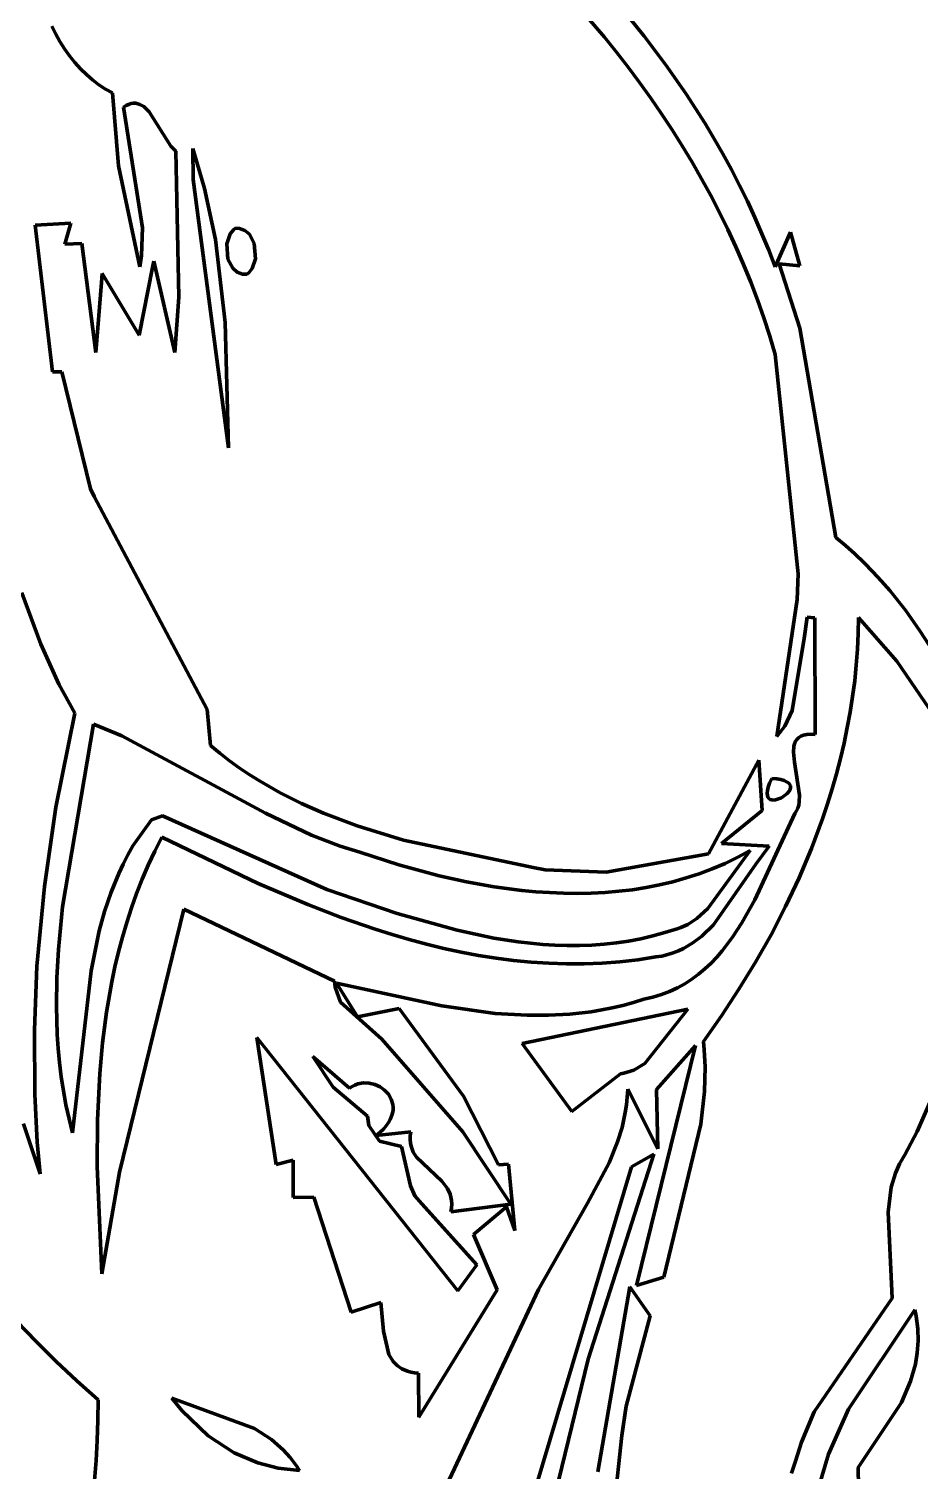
# Model space of a CAD drawing. Header units: millimetres. Extents: x 0 to 10.4, y 0 to 10.4.
# Drawn here: x 3.529 to 4.31, y 6.208 to 7.473 of the extents above; entities that cross this region are included whole.
import ezdxf

# ---------------------------------------------------------------- set-up
doc = ezdxf.new("R2010")
doc.units = ezdxf.units.MM
doc.layers.add('color#2b2b2bff', color=7, linetype='CONTINUOUS', lineweight=100)
doc.layers.add('color#fdfdfdff', color=7, linetype='CONTINUOUS', lineweight=100)

msp = doc.modelspace()

# ---------------------------------------------------------------- linework, layer by layer
at = {"layer": 'color#2b2b2bff'}
for p, q in [((4.0334, 7.4657), (4.0116, 7.4912)), ((4.0485, 7.4908), (4.0682, 7.4666)), ((3.5489, 7.4753), (3.5523, 7.4685)), ((3.5523, 7.4685), (3.556, 7.4619)), ((4.0439, 7.4527), (4.0334, 7.4657)), ((4.0682, 7.4666), (4.087, 7.4418)), ((3.556, 7.4619), (3.56, 7.4556)), ((3.56, 7.4556), (3.5644, 7.4494)), ((4.0542, 7.4394), (4.0439, 7.4527)), ((3.5644, 7.4494), (3.569, 7.4436)), ((3.569, 7.4436), (3.5739, 7.4381)), ((3.5739, 7.4381), (3.5791, 7.433)), ((4.0642, 7.426), (4.0542, 7.4394)), ((4.087, 7.4418), (4.1048, 7.4163)), ((3.5791, 7.433), (3.5845, 7.4282)), ((3.5845, 7.4282), (3.5901, 7.424)), ((4.074, 7.4124), (4.0642, 7.426)), ((3.5901, 7.424), (3.5959, 7.4201)), ((3.5959, 7.4201), (3.6019, 7.4168)), ((3.6019, 7.4168), (3.6074, 7.353)), ((4.1048, 7.4163), (4.1216, 7.3901)), ((3.6116, 7.4043), (3.614, 7.4058)), ((3.6283, 7.2985), (3.6116, 7.4043)), ((3.614, 7.4058), (3.6162, 7.4068)), ((3.6162, 7.4068), (3.6184, 7.4075)), ((3.6184, 7.4075), (3.6204, 7.4078)), ((3.6204, 7.4078), (3.6224, 7.4078)), ((3.6224, 7.4078), (3.6261, 7.4068)), ((3.6261, 7.4068), (3.6295, 7.4049)), ((3.6295, 7.4049), (3.6342, 7.4003)), ((3.6342, 7.4003), (3.6532, 7.3702)), ((4.0835, 7.3986), (4.074, 7.4124)), ((4.0927, 7.3846), (4.0835, 7.3986)), ((4.1216, 7.3901), (4.1296, 7.3767)), ((4.1016, 7.3705), (4.0927, 7.3846)), ((4.1296, 7.3767), (4.1373, 7.3633)), ((3.6532, 7.3702), (3.6576, 7.3657)), ((3.6576, 7.3657), (3.6601, 7.2378)), ((3.6724, 7.3682), (3.6827, 7.3331)), ((3.6729, 7.3408), (3.6724, 7.3682)), ((4.1102, 7.3561), (4.1016, 7.3705)), ((4.1373, 7.3633), (4.1448, 7.3496)), ((3.6074, 7.353), (3.6259, 7.2644)), ((4.1186, 7.3416), (4.1102, 7.3561)), ((4.1448, 7.3496), (4.1519, 7.3358)), ((3.7036, 7.1057), (3.6729, 7.3408)), ((4.1266, 7.3269), (4.1186, 7.3416)), ((3.6827, 7.3331), (3.6922, 7.2884)), ((4.1342, 7.3121), (4.1266, 7.3269)), ((4.1519, 7.3358), (4.1588, 7.3218)), ((4.1416, 7.2971), (4.1342, 7.3121)), ((4.1588, 7.3218), (4.1653, 7.3077)), ((3.5656, 7.3025), (3.5343, 7.301)), ((3.5343, 7.301), (3.5495, 7.1724)), ((3.5603, 7.2841), (3.5656, 7.3025)), ((4.1653, 7.3077), (4.1715, 7.2934)), ((3.6274, 7.2742), (3.6283, 7.2985)), ((3.6922, 7.2884), (3.7009, 7.2156)), ((3.7023, 7.2845), (3.7052, 7.2932)), ((3.7052, 7.2932), (3.7084, 7.2972)), ((3.7084, 7.2972), (3.7098, 7.2983)), ((3.7098, 7.2983), (3.7135, 7.2981)), ((3.7135, 7.2981), (3.7182, 7.2963)), ((3.7182, 7.2963), (3.7221, 7.2929)), ((3.7221, 7.2929), (3.7263, 7.2849)), ((4.1486, 7.2819), (4.1416, 7.2971)), ((4.1715, 7.2934), (4.1774, 7.279)), ((4.183, 7.2644), (4.1965, 7.2947)), ((4.1965, 7.2947), (4.2047, 7.2651)), ((3.5752, 7.2849), (3.5603, 7.2841)), ((3.5875, 7.1892), (3.5752, 7.2849)), ((3.6259, 7.2644), (3.6274, 7.2742)), ((3.7033, 7.2712), (3.7023, 7.2845)), ((3.7263, 7.2849), (3.7273, 7.2715)), ((4.1553, 7.2665), (4.1486, 7.2819)), ((4.1774, 7.279), (4.183, 7.2644)), ((3.6371, 7.2639), (3.6255, 7.2044)), ((3.6382, 7.2694), (3.6371, 7.2639)), ((3.6566, 7.1892), (3.6382, 7.2694)), ((3.7075, 7.2631), (3.7033, 7.2712)), ((3.7113, 7.2598), (3.7075, 7.2631)), ((3.7245, 7.2629), (3.7212, 7.2588)), ((3.7273, 7.2715), (3.7245, 7.2629)), ((4.1616, 7.251), (4.1553, 7.2665)), ((4.2047, 7.2651), (4.1865, 7.2671)), ((4.1865, 7.2671), (4.2048, 7.2106)), ((3.5924, 7.2505), (3.5875, 7.1892)), ((3.593, 7.2586), (3.5924, 7.2505)), ((3.6255, 7.2044), (3.593, 7.2586)), ((3.7161, 7.2579), (3.7113, 7.2598)), ((3.7199, 7.2578), (3.7161, 7.2579)), ((3.7212, 7.2588), (3.7199, 7.2578)), ((4.1675, 7.2353), (4.1616, 7.251)), ((3.6601, 7.2378), (3.6566, 7.1892)), ((4.1731, 7.2195), (4.1675, 7.2353)), ((3.7009, 7.2156), (3.7036, 7.1057)), ((4.1783, 7.2035), (4.1731, 7.2195)), ((4.2048, 7.2106), (4.2361, 7.0271)), ((4.1831, 7.1874), (4.1783, 7.2035)), ((4.2031, 6.995), (4.1831, 7.1874)), ((3.5495, 7.1724), (3.5577, 7.1724)), ((3.5577, 7.1724), (3.5828, 7.0697)), ((3.5828, 7.0697), (3.5861, 7.0629)), ((3.5861, 7.0629), (3.6851, 6.876)), ((4.2361, 7.0271), (4.2447, 7.0199)), ((4.2447, 7.0199), (4.253, 7.0125)), ((4.253, 7.0125), (4.261, 7.0048)), ((4.261, 7.0048), (4.2687, 6.9969)), ((4.2687, 6.9969), (4.2762, 6.9888)), ((4.2023, 6.9727), (4.2031, 6.995)), ((4.2762, 6.9888), (4.2835, 6.9805)), ((3.5391, 6.9334), (3.5225, 6.9785)), ((4.1845, 6.8523), (4.2023, 6.9727)), ((4.2835, 6.9805), (4.2972, 6.9632)), ((4.2972, 6.9632), (4.31, 6.9452)), ((4.2111, 6.957), (4.2085, 6.9384)), ((4.2178, 6.9566), (4.2111, 6.957)), ((4.2181, 6.8542), (4.2178, 6.9566)), ((4.2561, 6.9569), (4.2559, 6.9429)), ((4.2898, 6.9186), (4.2561, 6.9569)), ((4.31, 6.9452), (4.3218, 6.9266)), ((3.5551, 6.8984), (3.5391, 6.9334)), ((4.2085, 6.9384), (4.1979, 6.8751)), ((4.2559, 6.9429), (4.2552, 6.929)), ((4.2552, 6.929), (4.2542, 6.9151)), ((4.2542, 6.9151), (4.2528, 6.9013)), ((4.3225, 6.8707), (4.2898, 6.9186)), ((3.5689, 6.8729), (3.5551, 6.8984)), ((4.2528, 6.9013), (4.251, 6.8875)), ((4.251, 6.8875), (4.2488, 6.8738)), ((3.5524, 6.7904), (3.5689, 6.8729)), ((3.6851, 6.876), (3.6879, 6.8446)), ((4.1979, 6.8751), (4.1914, 6.8616)), ((4.2488, 6.8738), (4.2463, 6.8602)), ((3.5853, 6.8632), (3.5582, 6.703)), ((3.6101, 6.8529), (3.5853, 6.8632)), ((4.1914, 6.8616), (4.1845, 6.8523)), ((4.2463, 6.8602), (4.2435, 6.8467)), ((3.7363, 6.7851), (3.6101, 6.8529)), ((3.6879, 6.8446), (3.6961, 6.8377)), ((4.1991, 6.8388), (4.1994, 6.8439)), ((4.1994, 6.8439), (4.2, 6.8461)), ((4.2, 6.8461), (4.2009, 6.8482)), ((4.2009, 6.8482), (4.2021, 6.8499)), ((4.2021, 6.8499), (4.2036, 6.8514)), ((4.2036, 6.8514), (4.2056, 6.8527)), ((4.2056, 6.8527), (4.208, 6.8536)), ((4.208, 6.8536), (4.2109, 6.8541)), ((4.2109, 6.8541), (4.2142, 6.8544)), ((4.2142, 6.8544), (4.2181, 6.8542)), ((4.2435, 6.8467), (4.2403, 6.8332)), ((3.6961, 6.8377), (3.7045, 6.8312)), ((3.7045, 6.8312), (3.7131, 6.825)), ((4.1245, 6.7496), (4.1687, 6.8317)), ((4.1687, 6.8317), (4.1718, 6.7874)), ((4.2, 6.83), (4.1991, 6.8388)), ((4.2403, 6.8332), (4.2369, 6.8198)), ((3.7131, 6.825), (3.7219, 6.8191)), ((3.7219, 6.8191), (3.7308, 6.8135)), ((4.2045, 6.8009), (4.2, 6.83)), ((4.2369, 6.8198), (4.2331, 6.8065)), ((3.7308, 6.8135), (3.749, 6.803)), ((4.1763, 6.8052), (4.177, 6.8081)), ((4.177, 6.8081), (4.1782, 6.8115)), ((4.1782, 6.8115), (4.18, 6.8155)), ((4.18, 6.8155), (4.1844, 6.8152)), ((4.1844, 6.8152), (4.188, 6.8146)), ((4.188, 6.8146), (4.1909, 6.8138)), ((4.1909, 6.8138), (4.1931, 6.8128)), ((4.1931, 6.8128), (4.1947, 6.8117)), ((4.1947, 6.8117), (4.1958, 6.8104)), ((4.1962, 6.8063), (4.1956, 6.8049)), ((4.1958, 6.8104), (4.1964, 6.8091)), ((4.1965, 6.8077), (4.1962, 6.8063)), ((4.1964, 6.8091), (4.1965, 6.8077)), ((4.2331, 6.8065), (4.2289, 6.7933)), ((3.749, 6.803), (3.7678, 6.7936)), ((3.7678, 6.7936), (3.787, 6.7851)), ((4.176, 6.8027), (4.1763, 6.8052)), ((4.1762, 6.8007), (4.176, 6.8027)), ((4.1767, 6.7992), (4.1762, 6.8007)), ((4.1776, 6.798), (4.1767, 6.7992)), ((4.1788, 6.7972), (4.1776, 6.798)), ((4.1801, 6.7968), (4.1788, 6.7972)), ((4.1817, 6.7966), (4.1801, 6.7968)), ((4.1834, 6.7968), (4.1817, 6.7966)), ((4.1887, 6.7987), (4.1834, 6.7968)), ((4.1934, 6.8021), (4.1887, 6.7987)), ((4.1956, 6.8049), (4.1934, 6.8021)), ((4.2037, 6.7922), (4.2042, 6.795)), ((4.2042, 6.795), (4.2045, 6.8009)), ((4.2289, 6.7933), (4.2245, 6.7801)), ((3.5423, 6.7209), (3.5524, 6.7904)), ((3.6361, 6.7794), (3.6459, 6.7828)), ((3.6459, 6.7828), (3.7899, 6.7182)), ((3.7765, 6.7659), (3.7363, 6.7851)), ((3.787, 6.7851), (3.8166, 6.774)), ((4.1718, 6.7874), (4.136, 6.7586)), ((4.1651, 6.7092), (4.2002, 6.785)), ((4.2002, 6.785), (4.2017, 6.7872)), ((4.2017, 6.7872), (4.2029, 6.7896)), ((4.2029, 6.7896), (4.2037, 6.7922)), ((4.2245, 6.7801), (4.2148, 6.7541)), ((3.6198, 6.7565), (3.6361, 6.7794)), ((3.8166, 6.774), (3.8571, 6.7616)), ((3.6154, 6.7486), (3.6198, 6.7565)), ((3.6454, 6.7641), (3.6392, 6.752)), ((3.7298, 6.7236), (3.6454, 6.7641)), ((3.8016, 6.7563), (3.7765, 6.7659)), ((3.8188, 6.7509), (3.8016, 6.7563)), ((3.8571, 6.7616), (3.9708, 6.7374)), ((4.136, 6.7586), (4.1777, 6.7563)), ((4.1777, 6.7563), (4.1662, 6.7405)), ((3.6113, 6.7405), (3.6154, 6.7486)), ((3.6392, 6.752), (3.6334, 6.7397)), ((3.8531, 6.7399), (3.8188, 6.7509)), ((4.035, 6.7334), (4.1245, 6.7496)), ((4.124, 6.7016), (4.1611, 6.7524)), ((4.1502, 6.7465), (4.1391, 6.7412)), ((4.1611, 6.7524), (4.1502, 6.7465)), ((4.2148, 6.7541), (4.2041, 6.7285)), ((3.6008, 6.7159), (3.6075, 6.7324)), ((3.6075, 6.7324), (3.6113, 6.7405)), ((3.6334, 6.7397), (3.6281, 6.7273)), ((3.8885, 6.7303), (3.8531, 6.7399)), ((3.9124, 6.725), (3.8885, 6.7303)), ((3.9708, 6.7374), (3.9815, 6.7356)), ((3.9815, 6.7356), (4.035, 6.7334)), ((4.1165, 6.7321), (4.105, 6.7284)), ((4.1279, 6.7364), (4.1165, 6.7321)), ((4.1391, 6.7412), (4.1279, 6.7364)), ((4.1662, 6.7405), (4.129, 6.6873)), ((3.5358, 6.651), (3.5423, 6.7209)), ((3.6281, 6.7273), (3.6232, 6.7148)), ((3.7732, 6.7051), (3.7298, 6.7236)), ((3.7899, 6.7182), (3.8515, 6.6973)), ((3.9366, 6.7207), (3.9124, 6.725)), ((3.961, 6.7175), (3.9366, 6.7207)), ((3.9732, 6.7163), (3.961, 6.7175)), ((4.058, 6.7181), (4.046, 6.7167)), ((4.0699, 6.72), (4.058, 6.7181)), ((4.0817, 6.7223), (4.0699, 6.72)), ((4.0934, 6.7251), (4.0817, 6.7223)), ((4.105, 6.7284), (4.0934, 6.7251)), ((4.2041, 6.7285), (4.1922, 6.7034)), ((3.5951, 6.6991), (3.6008, 6.7159)), ((3.6232, 6.7148), (3.6187, 6.7021)), ((3.8026, 6.6937), (3.7732, 6.7051)), ((3.9853, 6.7155), (3.9732, 6.7163)), ((3.9975, 6.715), (3.9853, 6.7155)), ((4.0097, 6.7148), (3.9975, 6.715)), ((4.0218, 6.7151), (4.0097, 6.7148)), ((4.0339, 6.7157), (4.0218, 6.7151)), ((4.046, 6.7167), (4.0339, 6.7157)), ((4.1539, 6.6891), (4.1651, 6.7092)), ((3.5582, 6.703), (3.5546, 6.6657)), ((3.5904, 6.6819), (3.5951, 6.6991)), ((3.6081, 6.4704), (3.6646, 6.7009)), ((3.6187, 6.7021), (3.6145, 6.6893)), ((3.6646, 6.7009), (3.7966, 6.6378)), ((3.8323, 6.6834), (3.8026, 6.6937)), ((3.8515, 6.6973), (3.9042, 6.6825)), ((4.1064, 6.6875), (4.1145, 6.6927)), ((4.1145, 6.6927), (4.124, 6.7016)), ((4.1922, 6.7034), (4.1795, 6.6786)), ((3.5834, 6.647), (3.5904, 6.6819)), ((3.6145, 6.6893), (3.6108, 6.6765)), ((3.8472, 6.6787), (3.8323, 6.6834)), ((3.9042, 6.6825), (3.9363, 6.6757)), ((4.0758, 6.6775), (4.0864, 6.6805)), ((4.0864, 6.6805), (4.097, 6.6839)), ((4.097, 6.6839), (4.1003, 6.6849)), ((4.1003, 6.6849), (4.1064, 6.6875)), ((4.129, 6.6873), (4.1187, 6.6772)), ((4.1457, 6.6764), (4.1539, 6.6891)), ((3.6108, 6.6765), (3.6073, 6.6635)), ((3.8622, 6.6743), (3.8472, 6.6787)), ((3.8773, 6.6703), (3.8622, 6.6743)), ((3.8925, 6.6666), (3.8773, 6.6703)), ((3.9077, 6.6633), (3.8925, 6.6666)), ((3.9363, 6.6757), (3.9578, 6.6723)), ((3.9578, 6.6723), (3.9793, 6.6701)), ((3.9793, 6.6701), (3.99, 6.6694)), ((3.99, 6.6694), (4.0008, 6.6691)), ((4.0008, 6.6691), (4.0116, 6.6691)), ((4.0116, 6.6691), (4.0223, 6.6695)), ((4.0223, 6.6695), (4.0331, 6.6703)), ((4.0331, 6.6703), (4.0438, 6.6714)), ((4.0438, 6.6714), (4.0545, 6.673)), ((4.0545, 6.673), (4.0652, 6.675)), ((4.0652, 6.675), (4.0758, 6.6775)), ((4.1027, 6.6665), (4.0983, 6.6644)), ((4.111, 6.6714), (4.1027, 6.6665)), ((4.1187, 6.6772), (4.111, 6.6714)), ((4.1367, 6.6645), (4.1457, 6.6764)), ((4.1795, 6.6786), (4.1658, 6.6544)), ((3.5546, 6.6657), (3.5532, 6.6409)), ((3.6073, 6.6635), (3.6042, 6.6504)), ((3.9229, 6.6605), (3.9077, 6.6633)), ((3.9383, 6.658), (3.9229, 6.6605)), ((3.9537, 6.656), (3.9383, 6.658)), ((3.9691, 6.6545), (3.9537, 6.656)), ((3.9846, 6.6535), (3.9691, 6.6545)), ((4.0313, 6.6536), (4.0157, 6.653)), ((4.0469, 6.6548), (4.0313, 6.6536)), ((4.0626, 6.6566), (4.0469, 6.6548)), ((4.0783, 6.6591), (4.0626, 6.6566)), ((4.0837, 6.6599), (4.0783, 6.6591)), ((4.0888, 6.6611), (4.0837, 6.6599)), ((4.0936, 6.6627), (4.0888, 6.6611)), ((4.0983, 6.6644), (4.0936, 6.6627)), ((4.1214, 6.6486), (4.1268, 6.6536)), ((4.1268, 6.6536), (4.1318, 6.6589)), ((4.1318, 6.6589), (4.1367, 6.6645)), ((4.1658, 6.6544), (4.1513, 6.6307)), ((3.5335, 6.5949), (3.5358, 6.651)), ((3.5532, 6.6409), (3.5528, 6.616)), ((3.5669, 6.5048), (3.5834, 6.647)), ((3.6042, 6.6504), (3.6015, 6.6372)), ((4.0001, 6.653), (3.9846, 6.6535)), ((4.0157, 6.653), (4.0001, 6.653)), ((4.11, 6.6396), (4.1158, 6.6439)), ((4.1158, 6.6439), (4.1214, 6.6486)), ((3.6015, 6.6372), (3.5968, 6.6107)), ((3.7966, 6.6378), (3.7973, 6.6327)), ((3.7973, 6.6327), (3.802, 6.6193)), ((3.8167, 6.6067), (3.7985, 6.6362)), ((3.7985, 6.6362), (3.8908, 6.6161)), ((4.0834, 6.6261), (4.0905, 6.6289)), ((4.0905, 6.6289), (4.0973, 6.632)), ((4.0973, 6.632), (4.1038, 6.6356)), ((4.1038, 6.6356), (4.11, 6.6396)), ((4.1513, 6.6307), (4.1361, 6.6075)), ((3.5528, 6.616), (3.5536, 6.5912)), ((3.802, 6.6193), (3.8383, 6.587)), ((3.8908, 6.6161), (3.9375, 6.6096)), ((4.0402, 6.6144), (4.0495, 6.6166)), ((4.0495, 6.6166), (4.0588, 6.6191)), ((4.0588, 6.6191), (4.068, 6.6221)), ((4.068, 6.6221), (4.0759, 6.6238)), ((4.0759, 6.6238), (4.0834, 6.6261)), ((3.5968, 6.6107), (3.5933, 6.5839)), ((3.8534, 6.6139), (3.8167, 6.6067)), ((3.9099, 6.537), (3.8534, 6.6139)), ((3.9375, 6.6096), (3.9656, 6.6079)), ((4.1066, 6.6133), (3.9612, 6.5833)), ((3.9656, 6.6079), (3.9843, 6.6079)), ((3.9843, 6.6079), (4.003, 6.6089)), ((4.003, 6.6089), (4.0216, 6.611)), ((4.0216, 6.611), (4.031, 6.6126)), ((4.031, 6.6126), (4.0402, 6.6144)), ((4.0688, 6.5657), (4.1066, 6.6133)), ((4.1361, 6.6075), (4.1201, 6.5849)), ((3.5339, 6.5388), (3.5335, 6.5949)), ((3.5536, 6.5912), (3.5544, 6.5788)), ((3.5544, 6.5788), (3.5556, 6.5664)), ((3.5933, 6.5839), (3.5909, 6.5569)), ((3.9047, 6.3664), (3.7285, 6.5885)), ((3.7285, 6.5885), (3.7455, 6.4771)), ((3.8383, 6.587), (3.9091, 6.5056)), ((3.9612, 6.5833), (4.0047, 6.5235)), ((4.0616, 6.3709), (4.1132, 6.5813)), ((4.1132, 6.5813), (4.0789, 6.5429)), ((4.1201, 6.5849), (4.1209, 6.5775)), ((3.5556, 6.5664), (3.5571, 6.5541)), ((3.8097, 6.5439), (3.7776, 6.5717)), ((3.7776, 6.5717), (3.7955, 6.5448)), ((4.059, 6.5599), (4.0688, 6.5657)), ((4.1209, 6.5775), (4.1217, 6.5628)), ((3.5571, 6.5541), (3.559, 6.5417)), ((3.5909, 6.5569), (3.5889, 6.5162)), ((4.0047, 6.5235), (4.0473, 6.5565)), ((4.0473, 6.5565), (4.0504, 6.5571)), ((4.0504, 6.5571), (4.059, 6.5599)), ((4.1217, 6.5628), (4.1212, 6.541)), ((3.559, 6.5417), (3.5612, 6.5294)), ((3.7955, 6.5448), (3.8256, 6.5195)), ((3.8121, 6.5455), (3.8097, 6.5439)), ((3.8145, 6.5467), (3.8121, 6.5455)), ((3.817, 6.5477), (3.8145, 6.5467)), ((3.8221, 6.5486), (3.817, 6.5477)), ((3.8272, 6.5485), (3.8221, 6.5486)), ((3.8321, 6.5473), (3.8272, 6.5485)), ((3.8366, 6.5452), (3.8321, 6.5473)), ((3.8406, 6.5423), (3.8366, 6.5452)), ((3.8439, 6.5387), (3.8406, 6.5423)), ((4.0538, 6.5431), (4.0534, 6.5362)), ((4.0803, 6.4907), (4.0538, 6.5431)), ((4.0789, 6.5429), (4.0803, 6.4907)), ((4.1212, 6.541), (4.118, 6.5123)), ((3.5361, 6.4968), (3.5339, 6.5388)), ((3.5612, 6.5294), (3.5639, 6.5171)), ((3.8464, 6.5345), (3.8439, 6.5387)), ((3.8478, 6.5298), (3.8464, 6.5345)), ((3.8481, 6.5273), (3.8478, 6.5298)), ((3.848, 6.5247), (3.8481, 6.5273)), ((3.9405, 6.4768), (3.9099, 6.537)), ((4.0527, 6.5294), (4.0516, 6.5227)), ((4.0534, 6.5362), (4.0527, 6.5294)), ((4.3075, 6.5059), (4.3197, 6.534)), ((3.5639, 6.5171), (3.5669, 6.5048)), ((3.5889, 6.5162), (3.5887, 6.4754)), ((3.8256, 6.5195), (3.8267, 6.5113)), ((3.8441, 6.5138), (3.8456, 6.5166)), ((3.8456, 6.5166), (3.8468, 6.5194)), ((3.8468, 6.5194), (3.8476, 6.5221)), ((3.8476, 6.5221), (3.848, 6.5247)), ((4.0516, 6.5227), (4.0488, 6.5096)), ((3.5239, 6.5126), (3.5385, 6.4688)), ((3.8267, 6.5113), (3.8361, 6.4976)), ((3.8636, 6.5056), (3.8332, 6.5026)), ((3.8332, 6.5026), (3.8366, 6.5054)), ((3.8366, 6.5054), (3.8396, 6.5082)), ((3.8396, 6.5082), (3.842, 6.511)), ((3.842, 6.511), (3.8441, 6.5138)), ((3.863, 6.4989), (3.8631, 6.5021)), ((3.8631, 6.5021), (3.8636, 6.5056)), ((3.9091, 6.5056), (3.9512, 6.4422)), ((4.0488, 6.5096), (4.0449, 6.4969)), ((4.118, 6.5123), (4.0854, 6.3782)), ((4.2967, 6.4856), (4.3075, 6.5059)), ((3.5385, 6.4688), (3.5361, 6.4968)), ((3.8361, 6.4976), (3.8554, 6.4928)), ((3.8554, 6.4928), (3.8634, 6.4584)), ((3.8633, 6.4959), (3.863, 6.4989)), ((3.8638, 6.4931), (3.8633, 6.4959)), ((3.8657, 6.488), (3.8638, 6.4931)), ((4.0449, 6.4969), (4.0375, 6.4785)), ((3.7455, 6.4771), (3.7603, 6.481)), ((3.7603, 6.481), (3.7604, 6.4482)), ((3.8685, 6.4835), (3.8657, 6.488)), ((3.8907, 6.4625), (3.8685, 6.4835)), ((3.9493, 6.4775), (3.9405, 6.4768)), ((3.9547, 6.4192), (3.9493, 6.4775)), ((4.0375, 6.4785), (4.0186, 6.4432)), ((4.0766, 6.4861), (4.0191, 6.3062)), ((4.057, 6.4751), (4.0766, 6.4861)), ((4.2887, 6.4696), (4.2922, 6.4777)), ((4.2922, 6.4777), (4.2967, 6.4856)), ((3.5887, 6.4754), (3.5928, 6.3813)), ((3.5928, 6.3813), (3.6081, 6.4704)), ((3.9722, 6.1912), (4.057, 6.4751)), ((4.2849, 6.4571), (4.2887, 6.4696)), ((3.8634, 6.4584), (3.8671, 6.4496)), ((3.8957, 6.4561), (3.8907, 6.4625)), ((3.898, 6.4511), (3.8957, 6.4561)), ((4.2822, 6.4354), (4.2849, 6.4571)), ((3.7604, 6.4482), (3.7785, 6.4483)), ((3.7785, 6.4483), (3.8114, 6.3476)), ((3.8671, 6.4496), (3.8732, 6.4426)), ((3.8732, 6.4426), (3.9216, 6.389)), ((3.8988, 6.4484), (3.898, 6.4511)), ((3.8993, 6.4455), (3.8988, 6.4484)), ((3.9512, 6.4422), (3.8988, 6.4355)), ((3.8988, 6.4355), (3.8993, 6.4391)), ((3.8995, 6.4424), (3.8993, 6.4455)), ((3.8993, 6.4391), (3.8995, 6.4424)), ((3.9187, 6.4156), (3.9475, 6.4399)), ((3.9475, 6.4399), (3.9547, 6.4192)), ((4.0186, 6.4432), (3.9756, 6.3673)), ((4.2856, 6.3599), (4.2822, 6.4354)), ((3.9393, 6.3672), (3.9187, 6.4156)), ((3.9216, 6.389), (3.9047, 6.3664)), ((4.0854, 6.3782), (4.0616, 6.3709)), ((3.8707, 6.2554), (3.9393, 6.3672)), ((3.9756, 6.3673), (3.8847, 6.1739)), ((4.0276, 6.2076), (4.0557, 6.3698)), ((4.0557, 6.3698), (4.0734, 6.3444)), ((3.8114, 6.3476), (3.8372, 6.3559)), ((3.8372, 6.3559), (3.8397, 6.331)), ((4.2173, 6.2601), (4.2856, 6.3599)), ((3.5351, 6.3218), (3.5179, 6.3398)), ((4.0734, 6.3444), (4.0523, 6.2652)), ((4.3055, 6.3496), (4.2473, 6.2624)), ((4.3067, 6.344), (4.3055, 6.3496)), ((4.3081, 6.333), (4.3067, 6.344)), ((3.8397, 6.331), (3.8444, 6.3104)), ((4.3084, 6.3224), (4.3081, 6.333)), ((3.5527, 6.3043), (3.5351, 6.3218)), ((4.306, 6.3019), (4.3077, 6.312)), ((4.3077, 6.312), (4.3084, 6.3224)), ((3.5708, 6.2872), (3.5527, 6.3043)), ((3.8444, 6.3104), (3.8481, 6.3042)), ((3.8481, 6.3042), (3.8515, 6.3007)), ((3.8515, 6.3007), (3.8556, 6.2979)), ((4.0191, 6.3062), (3.9709, 6.1098)), ((4.3018, 6.2871), (4.306, 6.3019)), ((3.5894, 6.2706), (3.5708, 6.2872)), ((3.8556, 6.2979), (3.8607, 6.2958)), ((3.8607, 6.2958), (3.8636, 6.295)), ((3.8636, 6.295), (3.8668, 6.2945)), ((3.8668, 6.2945), (3.8702, 6.2942)), ((3.8702, 6.2942), (3.8707, 6.2554)), ((4.2937, 6.2682), (4.3018, 6.2871)), ((3.5892, 6.2528), (3.5894, 6.2706)), ((3.654, 6.2722), (3.6627, 6.2613)), ((3.7265, 6.2455), (3.654, 6.2722)), ((4.0523, 6.2652), (4.0486, 6.2394)), ((4.2473, 6.2624), (4.2298, 6.2231)), ((4.2559, 6.2113), (4.2937, 6.2682)), ((3.5886, 6.2351), (3.5892, 6.2528)), ((3.6627, 6.2613), (3.6859, 6.2391)), ((4.206, 6.2336), (4.2173, 6.2601)), ((3.6859, 6.2391), (3.7086, 6.2243)), ((3.7414, 6.2358), (3.7265, 6.2455)), ((4.0486, 6.2394), (4.0403, 6.1616)), ((3.5876, 6.2175), (3.5886, 6.2351)), ((3.7086, 6.2243), (3.7294, 6.2154)), ((3.7516, 6.2269), (3.7414, 6.2358)), ((3.7577, 6.2202), (3.7516, 6.2269)), ((4.201, 6.2168), (4.206, 6.2336)), ((3.5863, 6.1999), (3.5876, 6.2175)), ((3.7294, 6.2154), (3.7472, 6.2108)), ((3.7634, 6.2127), (3.7577, 6.2202)), ((3.7659, 6.2086), (3.7634, 6.2127)), ((4.1975, 6.2063), (4.201, 6.2168)), ((4.2298, 6.2231), (4.221, 6.1934)), ((4.2581, 6.0907), (4.2559, 6.2113)), ((3.7472, 6.2108), (3.7659, 6.2086))]:
    msp.add_line(p, q, dxfattribs=at)
at = {"layer": 'color#fdfdfdff'}
for p, q in [((4.0116, 7.4912), (4.0334, 7.4657)), ((4.0682, 7.4666), (4.0485, 7.4908)), ((3.5523, 7.4685), (3.5489, 7.4753)), ((3.556, 7.4619), (3.5523, 7.4685)), ((4.0334, 7.4657), (4.0439, 7.4527)), ((4.087, 7.4418), (4.0682, 7.4666)), ((3.56, 7.4556), (3.556, 7.4619)), ((3.5644, 7.4494), (3.56, 7.4556)), ((4.0439, 7.4527), (4.0542, 7.4394)), ((3.569, 7.4436), (3.5644, 7.4494)), ((3.5739, 7.4381), (3.569, 7.4436)), ((3.5791, 7.433), (3.5739, 7.4381)), ((4.0542, 7.4394), (4.0642, 7.426)), ((4.1048, 7.4163), (4.087, 7.4418)), ((3.5845, 7.4282), (3.5791, 7.433)), ((3.5901, 7.424), (3.5845, 7.4282)), ((4.0642, 7.426), (4.074, 7.4124)), ((3.5959, 7.4201), (3.5901, 7.424)), ((3.6019, 7.4168), (3.5959, 7.4201)), ((3.6074, 7.353), (3.6019, 7.4168)), ((4.1216, 7.3901), (4.1048, 7.4163)), ((3.614, 7.4058), (3.6116, 7.4043)), ((3.6116, 7.4043), (3.6283, 7.2985)), ((3.6162, 7.4068), (3.614, 7.4058)), ((3.6184, 7.4075), (3.6162, 7.4068)), ((3.6204, 7.4078), (3.6184, 7.4075)), ((3.6224, 7.4078), (3.6204, 7.4078)), ((3.6261, 7.4068), (3.6224, 7.4078)), ((3.6295, 7.4049), (3.6261, 7.4068)), ((3.6342, 7.4003), (3.6295, 7.4049)), ((3.6532, 7.3702), (3.6342, 7.4003)), ((4.074, 7.4124), (4.0835, 7.3986)), ((4.0835, 7.3986), (4.0927, 7.3846)), ((4.1296, 7.3767), (4.1216, 7.3901)), ((4.0927, 7.3846), (4.1016, 7.3705)), ((4.1373, 7.3633), (4.1296, 7.3767)), ((3.6576, 7.3657), (3.6532, 7.3702)), ((3.6601, 7.2378), (3.6576, 7.3657)), ((3.6724, 7.3682), (3.6729, 7.3408)), ((3.6827, 7.3331), (3.6724, 7.3682)), ((4.1016, 7.3705), (4.1102, 7.3561)), ((4.1448, 7.3496), (4.1373, 7.3633)), ((3.6259, 7.2644), (3.6074, 7.353)), ((4.1102, 7.3561), (4.1186, 7.3416)), ((4.1519, 7.3358), (4.1448, 7.3496)), ((3.6729, 7.3408), (3.7036, 7.1057)), ((4.1186, 7.3416), (4.1266, 7.3269)), ((3.6922, 7.2884), (3.6827, 7.3331)), ((4.1266, 7.3269), (4.1342, 7.3121)), ((4.1588, 7.3218), (4.1519, 7.3358)), ((4.1342, 7.3121), (4.1416, 7.2971)), ((4.1653, 7.3077), (4.1588, 7.3218)), ((3.5343, 7.301), (3.5656, 7.3025)), ((3.5495, 7.1724), (3.5343, 7.301)), ((3.5656, 7.3025), (3.5603, 7.2841)), ((4.1715, 7.2934), (4.1653, 7.3077)), ((3.6283, 7.2985), (3.6274, 7.2742)), ((3.7009, 7.2156), (3.6922, 7.2884)), ((3.7052, 7.2932), (3.7023, 7.2845)), ((3.7084, 7.2972), (3.7052, 7.2932)), ((3.7098, 7.2983), (3.7084, 7.2972)), ((3.7135, 7.2981), (3.7098, 7.2983)), ((3.7182, 7.2963), (3.7135, 7.2981)), ((3.7221, 7.2929), (3.7182, 7.2963)), ((3.7263, 7.2849), (3.7221, 7.2929)), ((4.1416, 7.2971), (4.1486, 7.2819)), ((4.1774, 7.279), (4.1715, 7.2934)), ((4.1965, 7.2947), (4.183, 7.2644)), ((4.2047, 7.2651), (4.1965, 7.2947)), ((3.5603, 7.2841), (3.5752, 7.2849)), ((3.5752, 7.2849), (3.5875, 7.1892)), ((3.6274, 7.2742), (3.6259, 7.2644)), ((3.7023, 7.2845), (3.7033, 7.2712)), ((3.7273, 7.2715), (3.7263, 7.2849)), ((4.1486, 7.2819), (4.1553, 7.2665)), ((4.183, 7.2644), (4.1774, 7.279)), ((3.6255, 7.2044), (3.6371, 7.2639)), ((3.6371, 7.2639), (3.6382, 7.2694)), ((3.6382, 7.2694), (3.6566, 7.1892)), ((3.7033, 7.2712), (3.7075, 7.2631)), ((3.7075, 7.2631), (3.7113, 7.2598)), ((3.7212, 7.2588), (3.7245, 7.2629)), ((3.7245, 7.2629), (3.7273, 7.2715)), ((4.1553, 7.2665), (4.1616, 7.251)), ((4.2048, 7.2106), (4.1865, 7.2671)), ((4.1865, 7.2671), (4.2047, 7.2651)), ((3.5875, 7.1892), (3.5924, 7.2505)), ((3.5924, 7.2505), (3.593, 7.2586)), ((3.593, 7.2586), (3.6255, 7.2044)), ((3.7113, 7.2598), (3.7161, 7.2579)), ((3.7161, 7.2579), (3.7199, 7.2578)), ((3.7199, 7.2578), (3.7212, 7.2588)), ((4.1616, 7.251), (4.1675, 7.2353)), ((3.6566, 7.1892), (3.6601, 7.2378)), ((4.1675, 7.2353), (4.1731, 7.2195)), ((3.7036, 7.1057), (3.7009, 7.2156)), ((4.1731, 7.2195), (4.1783, 7.2035)), ((4.2361, 7.0271), (4.2048, 7.2106)), ((4.1783, 7.2035), (4.1831, 7.1874)), ((4.1831, 7.1874), (4.2031, 6.995)), ((3.5577, 7.1724), (3.5495, 7.1724)), ((3.5828, 7.0697), (3.5577, 7.1724)), ((3.5861, 7.0629), (3.5828, 7.0697)), ((3.6851, 6.876), (3.5861, 7.0629)), ((4.2447, 7.0199), (4.2361, 7.0271)), ((4.253, 7.0125), (4.2447, 7.0199)), ((4.261, 7.0048), (4.253, 7.0125)), ((4.2687, 6.9969), (4.261, 7.0048)), ((4.2762, 6.9888), (4.2687, 6.9969)), ((4.2031, 6.995), (4.2023, 6.9727)), ((4.2835, 6.9805), (4.2762, 6.9888)), ((3.5225, 6.9785), (3.5391, 6.9334)), ((4.2023, 6.9727), (4.1845, 6.8523)), ((4.2972, 6.9632), (4.2835, 6.9805)), ((4.31, 6.9452), (4.2972, 6.9632)), ((4.2085, 6.9384), (4.2111, 6.957)), ((4.2111, 6.957), (4.2178, 6.9566)), ((4.2178, 6.9566), (4.2181, 6.8542)), ((4.2559, 6.9429), (4.2561, 6.9569)), ((4.2561, 6.9569), (4.2898, 6.9186)), ((4.3218, 6.9266), (4.31, 6.9452)), ((3.5391, 6.9334), (3.5551, 6.8984)), ((4.1979, 6.8751), (4.2085, 6.9384)), ((4.2552, 6.929), (4.2559, 6.9429)), ((4.2542, 6.9151), (4.2552, 6.929)), ((4.2528, 6.9013), (4.2542, 6.9151)), ((4.2898, 6.9186), (4.3225, 6.8707)), ((3.5551, 6.8984), (3.5689, 6.8729)), ((4.251, 6.8875), (4.2528, 6.9013)), ((4.2488, 6.8738), (4.251, 6.8875)), ((3.5689, 6.8729), (3.5524, 6.7904)), ((3.6879, 6.8446), (3.6851, 6.876)), ((4.1914, 6.8616), (4.1979, 6.8751)), ((4.2463, 6.8602), (4.2488, 6.8738)), ((3.5582, 6.703), (3.5853, 6.8632)), ((3.5853, 6.8632), (3.6101, 6.8529)), ((4.1845, 6.8523), (4.1914, 6.8616)), ((4.2435, 6.8467), (4.2463, 6.8602)), ((3.6101, 6.8529), (3.7363, 6.7851)), ((3.6961, 6.8377), (3.6879, 6.8446)), ((4.1994, 6.8439), (4.1991, 6.8388)), ((4.2, 6.8461), (4.1994, 6.8439)), ((4.2009, 6.8482), (4.2, 6.8461)), ((4.2021, 6.8499), (4.2009, 6.8482)), ((4.2036, 6.8514), (4.2021, 6.8499)), ((4.2056, 6.8527), (4.2036, 6.8514)), ((4.208, 6.8536), (4.2056, 6.8527)), ((4.2109, 6.8541), (4.208, 6.8536)), ((4.2142, 6.8544), (4.2109, 6.8541)), ((4.2181, 6.8542), (4.2142, 6.8544)), ((4.2403, 6.8332), (4.2435, 6.8467)), ((3.7045, 6.8312), (3.6961, 6.8377)), ((3.7131, 6.825), (3.7045, 6.8312)), ((4.1687, 6.8317), (4.1245, 6.7496)), ((4.1718, 6.7874), (4.1687, 6.8317)), ((4.1991, 6.8388), (4.2, 6.83)), ((4.2369, 6.8198), (4.2403, 6.8332)), ((3.7219, 6.8191), (3.7131, 6.825)), ((3.7308, 6.8135), (3.7219, 6.8191)), ((4.2, 6.83), (4.2045, 6.8009)), ((4.2331, 6.8065), (4.2369, 6.8198)), ((3.749, 6.803), (3.7308, 6.8135)), ((4.177, 6.8081), (4.1763, 6.8052)), ((4.1782, 6.8115), (4.177, 6.8081)), ((4.18, 6.8155), (4.1782, 6.8115)), ((4.1844, 6.8152), (4.18, 6.8155)), ((4.188, 6.8146), (4.1844, 6.8152)), ((4.1909, 6.8138), (4.188, 6.8146)), ((4.1931, 6.8128), (4.1909, 6.8138)), ((4.1947, 6.8117), (4.1931, 6.8128)), ((4.1958, 6.8104), (4.1947, 6.8117)), ((4.1956, 6.8049), (4.1962, 6.8063)), ((4.1964, 6.8091), (4.1958, 6.8104)), ((4.1962, 6.8063), (4.1965, 6.8077)), ((4.1965, 6.8077), (4.1964, 6.8091)), ((4.2289, 6.7933), (4.2331, 6.8065)), ((3.7678, 6.7936), (3.749, 6.803)), ((3.787, 6.7851), (3.7678, 6.7936)), ((4.1763, 6.8052), (4.176, 6.8027)), ((4.176, 6.8027), (4.1762, 6.8007)), ((4.1762, 6.8007), (4.1767, 6.7992)), ((4.1767, 6.7992), (4.1776, 6.798)), ((4.1776, 6.798), (4.1788, 6.7972)), ((4.1788, 6.7972), (4.1801, 6.7968)), ((4.1801, 6.7968), (4.1817, 6.7966)), ((4.1817, 6.7966), (4.1834, 6.7968)), ((4.1834, 6.7968), (4.1887, 6.7987)), ((4.1887, 6.7987), (4.1934, 6.8021)), ((4.1934, 6.8021), (4.1956, 6.8049)), ((4.2042, 6.795), (4.2037, 6.7922)), ((4.2045, 6.8009), (4.2042, 6.795)), ((4.2245, 6.7801), (4.2289, 6.7933)), ((3.5524, 6.7904), (3.5423, 6.7209)), ((3.6459, 6.7828), (3.6361, 6.7794)), ((3.7899, 6.7182), (3.6459, 6.7828)), ((3.7363, 6.7851), (3.7765, 6.7659)), ((3.8166, 6.774), (3.787, 6.7851)), ((4.136, 6.7586), (4.1718, 6.7874)), ((4.2002, 6.785), (4.1651, 6.7092)), ((4.2017, 6.7872), (4.2002, 6.785)), ((4.2029, 6.7896), (4.2017, 6.7872)), ((4.2037, 6.7922), (4.2029, 6.7896)), ((4.2148, 6.7541), (4.2245, 6.7801)), ((3.6361, 6.7794), (3.6198, 6.7565)), ((3.8571, 6.7616), (3.8166, 6.774)), ((3.6198, 6.7565), (3.6154, 6.7486)), ((3.6392, 6.752), (3.6454, 6.7641)), ((3.6454, 6.7641), (3.7298, 6.7236)), ((3.7765, 6.7659), (3.8016, 6.7563)), ((3.8016, 6.7563), (3.8188, 6.7509)), ((3.9708, 6.7374), (3.8571, 6.7616)), ((4.1777, 6.7563), (4.136, 6.7586)), ((4.1662, 6.7405), (4.1777, 6.7563)), ((3.6154, 6.7486), (3.6113, 6.7405)), ((3.6334, 6.7397), (3.6392, 6.752)), ((3.8188, 6.7509), (3.8531, 6.7399)), ((4.1245, 6.7496), (4.035, 6.7334)), ((4.1611, 6.7524), (4.124, 6.7016)), ((4.1391, 6.7412), (4.1502, 6.7465)), ((4.1502, 6.7465), (4.1611, 6.7524)), ((4.2041, 6.7285), (4.2148, 6.7541)), ((3.6075, 6.7324), (3.6008, 6.7159)), ((3.6113, 6.7405), (3.6075, 6.7324)), ((3.6281, 6.7273), (3.6334, 6.7397)), ((3.8531, 6.7399), (3.8885, 6.7303)), ((3.8885, 6.7303), (3.9124, 6.725)), ((3.9815, 6.7356), (3.9708, 6.7374)), ((4.035, 6.7334), (3.9815, 6.7356)), ((4.105, 6.7284), (4.1165, 6.7321)), ((4.1165, 6.7321), (4.1279, 6.7364)), ((4.1279, 6.7364), (4.1391, 6.7412)), ((4.129, 6.6873), (4.1662, 6.7405)), ((3.5423, 6.7209), (3.5358, 6.651)), ((3.6232, 6.7148), (3.6281, 6.7273)), ((3.7298, 6.7236), (3.7732, 6.7051)), ((3.8515, 6.6973), (3.7899, 6.7182)), ((3.9124, 6.725), (3.9366, 6.7207)), ((3.9366, 6.7207), (3.961, 6.7175)), ((3.961, 6.7175), (3.9732, 6.7163)), ((4.046, 6.7167), (4.058, 6.7181)), ((4.058, 6.7181), (4.0699, 6.72)), ((4.0699, 6.72), (4.0817, 6.7223)), ((4.0817, 6.7223), (4.0934, 6.7251)), ((4.0934, 6.7251), (4.105, 6.7284)), ((4.1922, 6.7034), (4.2041, 6.7285)), ((3.6008, 6.7159), (3.5951, 6.6991)), ((3.6187, 6.7021), (3.6232, 6.7148)), ((3.7732, 6.7051), (3.8026, 6.6937)), ((3.9732, 6.7163), (3.9853, 6.7155)), ((3.9853, 6.7155), (3.9975, 6.715)), ((3.9975, 6.715), (4.0097, 6.7148)), ((4.0097, 6.7148), (4.0218, 6.7151)), ((4.0218, 6.7151), (4.0339, 6.7157)), ((4.0339, 6.7157), (4.046, 6.7167)), ((4.1651, 6.7092), (4.1539, 6.6891)), ((3.5546, 6.6657), (3.5582, 6.703)), ((3.5951, 6.6991), (3.5904, 6.6819)), ((3.6646, 6.7009), (3.6081, 6.4704)), ((3.6145, 6.6893), (3.6187, 6.7021)), ((3.7966, 6.6378), (3.6646, 6.7009)), ((3.8026, 6.6937), (3.8323, 6.6834)), ((3.9042, 6.6825), (3.8515, 6.6973)), ((4.1145, 6.6927), (4.1064, 6.6875)), ((4.124, 6.7016), (4.1145, 6.6927)), ((4.1795, 6.6786), (4.1922, 6.7034)), ((3.5904, 6.6819), (3.5834, 6.647)), ((3.6108, 6.6765), (3.6145, 6.6893)), ((3.8323, 6.6834), (3.8472, 6.6787)), ((3.9363, 6.6757), (3.9042, 6.6825)), ((4.0864, 6.6805), (4.0758, 6.6775)), ((4.097, 6.6839), (4.0864, 6.6805)), ((4.1003, 6.6849), (4.097, 6.6839)), ((4.1064, 6.6875), (4.1003, 6.6849)), ((4.1187, 6.6772), (4.129, 6.6873)), ((4.1539, 6.6891), (4.1457, 6.6764)), ((3.6073, 6.6635), (3.6108, 6.6765)), ((3.8472, 6.6787), (3.8622, 6.6743)), ((3.8622, 6.6743), (3.8773, 6.6703)), ((3.8773, 6.6703), (3.8925, 6.6666)), ((3.8925, 6.6666), (3.9077, 6.6633)), ((3.9578, 6.6723), (3.9363, 6.6757)), ((3.9793, 6.6701), (3.9578, 6.6723)), ((3.99, 6.6694), (3.9793, 6.6701)), ((4.0008, 6.6691), (3.99, 6.6694)), ((4.0116, 6.6691), (4.0008, 6.6691)), ((4.0223, 6.6695), (4.0116, 6.6691)), ((4.0331, 6.6703), (4.0223, 6.6695)), ((4.0438, 6.6714), (4.0331, 6.6703)), ((4.0545, 6.673), (4.0438, 6.6714)), ((4.0652, 6.675), (4.0545, 6.673)), ((4.0758, 6.6775), (4.0652, 6.675)), ((4.0983, 6.6644), (4.1027, 6.6665)), ((4.1027, 6.6665), (4.111, 6.6714)), ((4.111, 6.6714), (4.1187, 6.6772)), ((4.1457, 6.6764), (4.1367, 6.6645)), ((4.1658, 6.6544), (4.1795, 6.6786)), ((3.5532, 6.6409), (3.5546, 6.6657)), ((3.6042, 6.6504), (3.6073, 6.6635)), ((3.9077, 6.6633), (3.9229, 6.6605)), ((3.9229, 6.6605), (3.9383, 6.658)), ((3.9383, 6.658), (3.9537, 6.656)), ((3.9537, 6.656), (3.9691, 6.6545)), ((3.9691, 6.6545), (3.9846, 6.6535)), ((4.0157, 6.653), (4.0313, 6.6536)), ((4.0313, 6.6536), (4.0469, 6.6548)), ((4.0469, 6.6548), (4.0626, 6.6566)), ((4.0626, 6.6566), (4.0783, 6.6591)), ((4.0783, 6.6591), (4.0837, 6.6599)), ((4.0837, 6.6599), (4.0888, 6.6611)), ((4.0888, 6.6611), (4.0936, 6.6627)), ((4.0936, 6.6627), (4.0983, 6.6644)), ((4.1268, 6.6536), (4.1214, 6.6486)), ((4.1318, 6.6589), (4.1268, 6.6536)), ((4.1367, 6.6645), (4.1318, 6.6589)), ((4.1513, 6.6307), (4.1658, 6.6544)), ((3.5358, 6.651), (3.5335, 6.5949)), ((3.5528, 6.616), (3.5532, 6.6409)), ((3.5834, 6.647), (3.5669, 6.5048)), ((3.6015, 6.6372), (3.6042, 6.6504)), ((3.9846, 6.6535), (4.0001, 6.653)), ((4.0001, 6.653), (4.0157, 6.653)), ((4.1158, 6.6439), (4.11, 6.6396)), ((4.1214, 6.6486), (4.1158, 6.6439)), ((3.5968, 6.6107), (3.6015, 6.6372)), ((3.7973, 6.6327), (3.7966, 6.6378)), ((3.802, 6.6193), (3.7973, 6.6327)), ((3.8908, 6.6161), (3.7985, 6.6362)), ((3.7985, 6.6362), (3.8167, 6.6067)), ((4.0905, 6.6289), (4.0834, 6.6261)), ((4.0973, 6.632), (4.0905, 6.6289)), ((4.1038, 6.6356), (4.0973, 6.632)), ((4.11, 6.6396), (4.1038, 6.6356)), ((4.1361, 6.6075), (4.1513, 6.6307)), ((3.5536, 6.5912), (3.5528, 6.616)), ((3.8383, 6.587), (3.802, 6.6193)), ((3.9375, 6.6096), (3.8908, 6.6161)), ((4.0495, 6.6166), (4.0402, 6.6144)), ((4.0588, 6.6191), (4.0495, 6.6166)), ((4.068, 6.6221), (4.0588, 6.6191)), ((4.0759, 6.6238), (4.068, 6.6221)), ((4.0834, 6.6261), (4.0759, 6.6238)), ((3.5933, 6.5839), (3.5968, 6.6107)), ((3.8167, 6.6067), (3.8534, 6.6139)), ((3.8534, 6.6139), (3.9099, 6.537)), ((3.9656, 6.6079), (3.9375, 6.6096)), ((3.9612, 6.5833), (4.1066, 6.6133)), ((3.9843, 6.6079), (3.9656, 6.6079)), ((4.003, 6.6089), (3.9843, 6.6079)), ((4.0216, 6.611), (4.003, 6.6089)), ((4.031, 6.6126), (4.0216, 6.611)), ((4.0402, 6.6144), (4.031, 6.6126)), ((4.1066, 6.6133), (4.0688, 6.5657)), ((4.1201, 6.5849), (4.1361, 6.6075)), ((3.5335, 6.5949), (3.5339, 6.5388)), ((3.5544, 6.5788), (3.5536, 6.5912)), ((3.5556, 6.5664), (3.5544, 6.5788)), ((3.5909, 6.5569), (3.5933, 6.5839)), ((3.7455, 6.4771), (3.7285, 6.5885)), ((3.7285, 6.5885), (3.9047, 6.3664)), ((3.9091, 6.5056), (3.8383, 6.587)), ((4.0047, 6.5235), (3.9612, 6.5833)), ((4.1132, 6.5813), (4.0616, 6.3709)), ((4.0789, 6.5429), (4.1132, 6.5813)), ((4.1209, 6.5775), (4.1201, 6.5849)), ((3.5571, 6.5541), (3.5556, 6.5664)), ((3.7955, 6.5448), (3.7776, 6.5717)), ((3.7776, 6.5717), (3.8097, 6.5439)), ((4.0688, 6.5657), (4.059, 6.5599)), ((4.1217, 6.5628), (4.1209, 6.5775)), ((3.559, 6.5417), (3.5571, 6.5541)), ((3.5889, 6.5162), (3.5909, 6.5569)), ((4.0473, 6.5565), (4.0047, 6.5235)), ((4.0504, 6.5571), (4.0473, 6.5565)), ((4.059, 6.5599), (4.0504, 6.5571)), ((4.1212, 6.541), (4.1217, 6.5628)), ((3.5612, 6.5294), (3.559, 6.5417)), ((3.8256, 6.5195), (3.7955, 6.5448)), ((3.8097, 6.5439), (3.8121, 6.5455)), ((3.8121, 6.5455), (3.8145, 6.5467)), ((3.8145, 6.5467), (3.817, 6.5477)), ((3.817, 6.5477), (3.8221, 6.5486)), ((3.8221, 6.5486), (3.8272, 6.5485)), ((3.8272, 6.5485), (3.8321, 6.5473)), ((3.8321, 6.5473), (3.8366, 6.5452)), ((3.8366, 6.5452), (3.8406, 6.5423)), ((3.8406, 6.5423), (3.8439, 6.5387)), ((4.0534, 6.5362), (4.0538, 6.5431)), ((4.0538, 6.5431), (4.0803, 6.4907)), ((4.0803, 6.4907), (4.0789, 6.5429)), ((4.118, 6.5123), (4.1212, 6.541)), ((3.5339, 6.5388), (3.5361, 6.4968)), ((3.5639, 6.5171), (3.5612, 6.5294)), ((3.8439, 6.5387), (3.8464, 6.5345)), ((3.8464, 6.5345), (3.8478, 6.5298)), ((3.8478, 6.5298), (3.8481, 6.5273)), ((3.8481, 6.5273), (3.848, 6.5247)), ((3.9099, 6.537), (3.9405, 6.4768)), ((4.0516, 6.5227), (4.0527, 6.5294)), ((4.0527, 6.5294), (4.0534, 6.5362)), ((4.3197, 6.534), (4.3075, 6.5059)), ((3.5669, 6.5048), (3.5639, 6.5171)), ((3.5887, 6.4754), (3.5889, 6.5162)), ((3.8267, 6.5113), (3.8256, 6.5195)), ((3.8456, 6.5166), (3.8441, 6.5138)), ((3.8468, 6.5194), (3.8456, 6.5166)), ((3.8476, 6.5221), (3.8468, 6.5194)), ((3.848, 6.5247), (3.8476, 6.5221)), ((4.0488, 6.5096), (4.0516, 6.5227)), ((3.5385, 6.4688), (3.5239, 6.5126)), ((3.8361, 6.4976), (3.8267, 6.5113)), ((3.8332, 6.5026), (3.8636, 6.5056)), ((3.8366, 6.5054), (3.8332, 6.5026)), ((3.8396, 6.5082), (3.8366, 6.5054)), ((3.842, 6.511), (3.8396, 6.5082)), ((3.8441, 6.5138), (3.842, 6.511)), ((3.8631, 6.5021), (3.863, 6.4989)), ((3.8636, 6.5056), (3.8631, 6.5021)), ((3.9512, 6.4422), (3.9091, 6.5056)), ((4.0449, 6.4969), (4.0488, 6.5096)), ((4.0854, 6.3782), (4.118, 6.5123)), ((4.3075, 6.5059), (4.2967, 6.4856)), ((3.5361, 6.4968), (3.5385, 6.4688)), ((3.8554, 6.4928), (3.8361, 6.4976)), ((3.8634, 6.4584), (3.8554, 6.4928)), ((3.863, 6.4989), (3.8633, 6.4959)), ((3.8633, 6.4959), (3.8638, 6.4931)), ((3.8638, 6.4931), (3.8657, 6.488)), ((4.0375, 6.4785), (4.0449, 6.4969)), ((3.7603, 6.481), (3.7455, 6.4771)), ((3.7604, 6.4482), (3.7603, 6.481)), ((3.8657, 6.488), (3.8685, 6.4835)), ((3.8685, 6.4835), (3.8907, 6.4625)), ((3.9405, 6.4768), (3.9493, 6.4775)), ((3.9493, 6.4775), (3.9547, 6.4192)), ((4.0186, 6.4432), (4.0375, 6.4785)), ((4.0191, 6.3062), (4.0766, 6.4861)), ((4.0766, 6.4861), (4.057, 6.4751)), ((4.2922, 6.4777), (4.2887, 6.4696)), ((4.2967, 6.4856), (4.2922, 6.4777)), ((3.5928, 6.3813), (3.5887, 6.4754)), ((3.6081, 6.4704), (3.5928, 6.3813)), ((4.057, 6.4751), (3.9722, 6.1912)), ((4.2887, 6.4696), (4.2849, 6.4571)), ((3.8671, 6.4496), (3.8634, 6.4584)), ((3.8907, 6.4625), (3.8957, 6.4561)), ((3.8957, 6.4561), (3.898, 6.4511)), ((4.2849, 6.4571), (4.2822, 6.4354)), ((3.7785, 6.4483), (3.7604, 6.4482)), ((3.8114, 6.3476), (3.7785, 6.4483)), ((3.8732, 6.4426), (3.8671, 6.4496)), ((3.9216, 6.389), (3.8732, 6.4426)), ((3.898, 6.4511), (3.8988, 6.4484)), ((3.8988, 6.4484), (3.8993, 6.4455)), ((3.8988, 6.4355), (3.9512, 6.4422)), ((3.8993, 6.4391), (3.8988, 6.4355)), ((3.8993, 6.4455), (3.8995, 6.4424)), ((3.8995, 6.4424), (3.8993, 6.4391)), ((3.9475, 6.4399), (3.9187, 6.4156)), ((3.9547, 6.4192), (3.9475, 6.4399)), ((3.9756, 6.3673), (4.0186, 6.4432)), ((4.2822, 6.4354), (4.2856, 6.3599)), ((3.9187, 6.4156), (3.9393, 6.3672)), ((3.9047, 6.3664), (3.9216, 6.389)), ((4.0616, 6.3709), (4.0854, 6.3782)), ((3.9393, 6.3672), (3.8707, 6.2554)), ((3.8847, 6.1739), (3.9756, 6.3673)), ((4.0557, 6.3698), (4.0276, 6.2076)), ((4.0734, 6.3444), (4.0557, 6.3698)), ((3.8372, 6.3559), (3.8114, 6.3476)), ((3.8397, 6.331), (3.8372, 6.3559)), ((4.2856, 6.3599), (4.2173, 6.2601)), ((3.5179, 6.3398), (3.5351, 6.3218)), ((4.0523, 6.2652), (4.0734, 6.3444)), ((4.2473, 6.2624), (4.3055, 6.3496)), ((4.3055, 6.3496), (4.3067, 6.344)), ((4.3067, 6.344), (4.3081, 6.333)), ((3.8444, 6.3104), (3.8397, 6.331)), ((4.3081, 6.333), (4.3084, 6.3224)), ((3.5351, 6.3218), (3.5527, 6.3043)), ((4.3077, 6.312), (4.306, 6.3019)), ((4.3084, 6.3224), (4.3077, 6.312)), ((3.5527, 6.3043), (3.5708, 6.2872)), ((3.8481, 6.3042), (3.8444, 6.3104)), ((3.8515, 6.3007), (3.8481, 6.3042)), ((3.8556, 6.2979), (3.8515, 6.3007)), ((3.9709, 6.1098), (4.0191, 6.3062)), ((4.306, 6.3019), (4.3018, 6.2871)), ((3.5708, 6.2872), (3.5894, 6.2706)), ((3.8607, 6.2958), (3.8556, 6.2979)), ((3.8636, 6.295), (3.8607, 6.2958)), ((3.8668, 6.2945), (3.8636, 6.295)), ((3.8702, 6.2942), (3.8668, 6.2945)), ((3.8707, 6.2554), (3.8702, 6.2942)), ((4.3018, 6.2871), (4.2937, 6.2682)), ((3.5894, 6.2706), (3.5892, 6.2528)), ((3.654, 6.2722), (3.7265, 6.2455)), ((3.6627, 6.2613), (3.654, 6.2722)), ((4.0486, 6.2394), (4.0523, 6.2652)), ((4.2298, 6.2231), (4.2473, 6.2624)), ((4.2937, 6.2682), (4.2559, 6.2113)), ((3.5892, 6.2528), (3.5886, 6.2351)), ((3.6859, 6.2391), (3.6627, 6.2613)), ((4.2173, 6.2601), (4.206, 6.2336)), ((3.7086, 6.2243), (3.6859, 6.2391)), ((3.7265, 6.2455), (3.7414, 6.2358)), ((4.0403, 6.1616), (4.0486, 6.2394)), ((3.5886, 6.2351), (3.5876, 6.2175)), ((3.7294, 6.2154), (3.7086, 6.2243)), ((3.7414, 6.2358), (3.7516, 6.2269)), ((3.7516, 6.2269), (3.7577, 6.2202)), ((4.206, 6.2336), (4.201, 6.2168)), ((3.5876, 6.2175), (3.5863, 6.1999)), ((3.7472, 6.2108), (3.7294, 6.2154)), ((3.7577, 6.2202), (3.7634, 6.2127)), ((3.7634, 6.2127), (3.7659, 6.2086)), ((4.201, 6.2168), (4.1975, 6.2063)), ((4.221, 6.1934), (4.2298, 6.2231)), ((4.2559, 6.2113), (4.2581, 6.0907)), ((3.7659, 6.2086), (3.7472, 6.2108))]:
    msp.add_line(p, q, dxfattribs=at)

doc.saveas('drawing.dxf')
